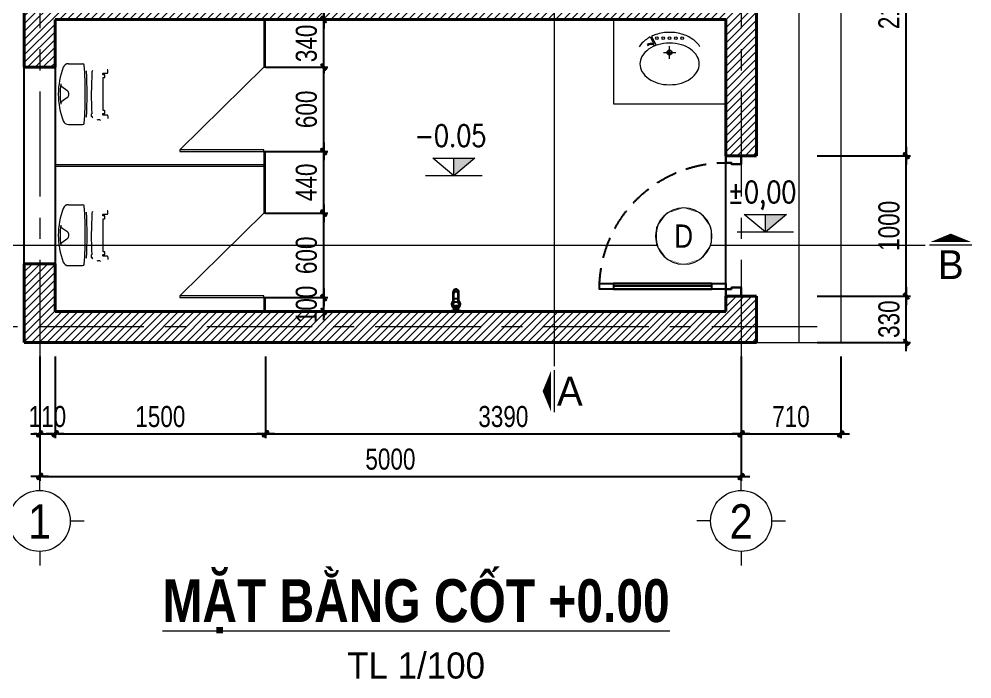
# Model space of a CAD drawing. Header units: millimetres. Extents: x 3293446 to 3468331, y 133678 to 182883.
# Drawn here: x 3420769 to 3427561, y 154646 to 159348 of the extents above; entities that cross this region are included whole.
import ezdxf
from ezdxf.enums import TextEntityAlignment as Align

# ---------------------------------------------------------------- set-up
doc = ezdxf.new("R2010")
doc.units = ezdxf.units.MM
doc.header["$LTSCALE"] = 600
doc.header["$MEASUREMENT"] = 0
doc.header["$PDMODE"] = 32
doc.linetypes.add('CENTER', pattern=[2, 1.25, -0.25, 0.25, -0.25])
doc.linetypes.add('HIDDEN', pattern=[0.375, 0.25, -0.125])
doc.layers.get('0').update_dxf_attribs({"lineweight": 0})
doc.layers.get('Defpoints').update_dxf_attribs({"lineweight": 0})
for name, color, linetype, lineweight in [('0.10_Thiet-Bi', 157, 'Continuous', 9), ('01-noithat', 33, 'Continuous', 13), ('03', 252, 'Continuous', 30), ('cat1', 30, 'Continuous', 40), ('hatch1', 136, 'Continuous', 9), ('LC ISO', 153, 'Continuous', 13), ('LC Khac', 4, 'Continuous', 9), ('LC MANH DUT', 35, 'HIDDEN', 5), ('LC Net manh', 239, 'Continuous', 5), ('LC Text1', 3, 'Continuous', 20), ('LC Text2', 7, 'Continuous', 18), ('manh1', 67, 'Continuous', 13), ('thay1', 63, 'Continuous', 18), ('truc', 76, 'CENTER', 9)]:
    doc.layers.add(name, color=color, linetype=linetype, lineweight=lineweight)
for name, color, linetype in [('144', 144, 'Continuous'), ('DIM', 1, 'Continuous'), ('MANH', 147, 'Continuous'), ('VATTHE', 33, 'Continuous')]:
    doc.layers.add(name, color=color, linetype=linetype)
doc.styles.add('General text 2', font='arial.ttf')
doc.styles.add('HOATBIF', font='hoatbif.shx', dxfattribs={"width": 0.8})
doc.styles.add('LC 1', font='VHAVANB.TTF')
doc.styles.add('LC3', font='VHARIALB.TTF', dxfattribs={"width": 0.8})
doc.styles.add('T1', font='Vnsimli.shx', dxfattribs={"width": 0.8})
doc.dimstyles.new('Copy of 1-100 (1- 60)', dxfattribs={"dimscale": 60, "dimtxt": 2.5, "dimasz": 0.35, "dimexe": 0.5, "dimexo": 0, "dimgap": 0.8, "dimtad": 1, "dimdec": 0, "dimzin": 0, "dimdsep": 46, "dimtxsty": 'HOATBIF', "dimblk1": 'DOT', "dimblk2": 'DOT', "dimsah": 1, "dimcen": -1, "dimdle": 1, "dimclrd": 256, "dimclre": 256, "dimclrt": 4, "dimadec": 3, "dimazin": 2, "dimtfac": 0.333333, "dimtdec": 0, "dimtix": 1, "dimtmove": 2, "dimatfit": 3, "dimldrblk": 'DOT', "dimfxl": 1, "dimtvp": 0.833333, "dimtolj": 1, "dimtzin": 0, "dimarcsym": 0})

# ---------------------------------------------------------------- blocks, each defined once
blk = doc.blocks.new('*U4')
at = {"color": 8}
blk.add_wipeout([(0, 230), (195.9, 230), (216, 220), (220.9, 206.7), (221.3, 200), (222.6, 180), (223.5, 165), (265.8, 168), (276.1, 180), (289.7, 184.9), (365.9, 190), (371, 185), (371, 180), (371, 173.8), (376, 174.1), (376, 180), (376, 185), (381, 190), (502, 185.5), (546.1, 180), (590.2, 170.3), (621.5, 160), (663.1, 140), (693.4, 120), (717.3, 100), (729.8, 87.8), (736.7, 80), (750, 60), (758.7, 40), (763.6, 20), (765.1, 0), (763.6, -20), (758.7, -40), (750, -60), (736.7, -80), (729.8, -87.8), (717.3, -100), (693.4, -120), (663.1, -140), (621.5, -160), (590.2, -170.3), (546.1, -180), (502, -185.5), (381, -190), (376, -185), (376, -180), (376, -174.1), (371, -173.8), (371, -180), (371, -185), (365.9, -190), (324, -187.9), (323.9, -200), (323.8, -205.4), (322, -207.4), (300, -207.4), (298.2, -205.4), (298.1, -200), (298, -185.8), (289.7, -184.9), (276, -180), (265.8, -168), (223.5, -164.9), (222.6, -180), (221.3, -200), (220.9, -206.7), (216, -220), (195.9, -230), (0, -230)], dxfattribs=at)
for p, q in [((95.4, 217), (195.9, 217)), ((339.5, 139), (339.5, 148)), ((352.5, 138.5), (340, 138.5)), ((340.5, 149), (371, 149)), ((354.5, 119.5), (354.5, 136.5)), ((376, 174.1), (371, 173.8)), ((376, 154), (376, 174.1)), ((341.5, -117.5), (341.5, 117.5)), ((341.5, 117.5), (352.5, 117.5)), ((48.3, 53.4), (84, 27.5)), ((84, -27.5), (48.3, -53.4)), ((352.5, -117.5), (341.5, -117.5)), ((354.5, -136.5), (354.5, -119.5)), ((258.2, -142), (258.2, -158)), ((260.2, -140), (261.7, -140)), ((261.7, -160), (260.2, -160)), ((263.3, -160.1), (261.9, -160.1)), ((339.5, -148), (339.5, -139)), ((340, -138.5), (352.5, -138.5)), ((371, -149), (340.5, -149)), ((376, -154), (376, -174.1)), ((95.4, -217), (195.9, -217))]:
    blk.add_line(p, q)
for centre, radius, start, end in [((95.4, 177), 40, 89.99856, 159.2669), ((195.9, 205), 12, 3.91856, 90), ((-2782, 0), 2997, 356.06204, 3.93797), ((563, 0), 540, 159.26776, 200.73208), ((-2782, 0), 3010, 356.85899, 3.14255), ((2758, 0), 2500, 176.38546, 183.20799), ((292.9, 155.1), 30, 154.597, 176.39375), ((340.5, 148), 1, 89.9427, 180), ((340, 139), 0.499, 180, 270.11457), ((352.5, 136.5), 2, 0, 89.97134), ((371, 154), 5, 270.01144, 0), ((535, 0), 500, 171.66812, 188.3323), ((60.1, 69.6), 20, 171.67987, 234.05139), ((352.5, 119.5), 2, 270.02864, 0), ((64, 0), 34, 10.76096, 54.0415), ((64, 0), 34, 349.23902, 10.76096), ((60.1, -69.6), 20, 125.95468, 188.3347), ((64, 0), 34, 305.94746, 349.23406), ((352.5, -119.5), 2, 0, 89.97134), ((95.4, -177), 40, 200.73123, 270.00141), ((260.2, -142), 2, 90, 180), ((260.2, -158), 2, 180, 270), ((292.9, -155.1), 30, 189.56434, 205.42517), ((309.9, -202.2), 20.2, 45.63272, 125.86264), ((340, -139), 0.5, 89.88541, 180), ((340.5, -148), 0.999, 180, 270.05728), ((352.5, -136.5), 2, 270.02864, 0), ((371, -154), 5, 0, 89.98854), ((195.9, -205), 12, 270.00476, 356.06268)]:
    blk.add_arc(centre, radius, start, end)
blk = doc.blocks.new('*U6')
at = {"color": 8}
blk.add_wipeout([(0.6, 0), (20.6, 113.5), (40.6, 155.6), (60.6, 185.2), (80.6, 207.4), (100.6, 224.6), (120.6, 237.9), (140.6, 247.7), (160.6, 254.6), (180.6, 258.8), (200.6, 260.4), (220.6, 259.5), (240.6, 255.9), (260.6, 249.7), (280.6, 240.6), (300.6, 228.2), (320.6, 212.1), (340.6, 191.2), (360.6, 163.8), (380.6, 125.6), (400.6, 59.3), (406.2, 0), (400.6, -62.6), (380.6, -129), (360.6, -167.1), (340.6, -194.5), (320.6, -215.4), (300.6, -231.6), (280.6, -243.9), (260.6, -253), (240.6, -259.3), (220.6, -262.8), (200.6, -263.8), (180.6, -262.2), (160.6, -258), (140.6, -251.1), (120.6, -241.2), (100.6, -228), (80.6, -210.8), (60.6, -188.5), (40.6, -159), (20.6, -116.8)], dxfattribs=at)
for p, q in [((197.6, 0), (108.9, 0)), ((153.2, -44.2), (153.2, 44.5)), ((38.4, -129.8), (102, -95.9)), ((42.5, -137.8), (91.2, -111.8))]:
    blk.add_line(p, q)
for points in [[(111.7, 216.4, 0.07708), (66.4, 174.2, 0.088175), (25.1, 97, 0.079002), (9.6, 0, 0.079002), (25.1, -97, 0.035427), (38.4, -129.8, 0.07708)], [(42.5, -137.8, 0.043566), (66.4, -174.2, 0.07708), (111.7, -216.4, 0.041486)]]:
    blk.add_lwpolyline(points, format="xyb")
blk.add_lwpolyline([(234.6, 211.5, 0.134042), (180.8, 196.8, 0.106817), (129.6, 149.6, 0.082468), (98.1, 83.8, 0.070874), (86.1, 0, 0.070874), (98.1, -83.8, 0.082468), (129.6, -149.6, 0.106817), (180.8, -196.8, 0.134042), (234.6, -211.5, 0.134042), (288.5, -196.8, 0.106817), (339.6, -149.6, 0.082468), (371.2, -83.8, 0.070874), (383.1, 0, 0.070874), (371.2, 83.8, 0.082468), (339.6, 149.6, 0.106817), (288.5, 196.8, 0.134042)], format="xyb", close=True)
for centre, radius in [((51.7, 90), 9.45), ((51.7, 45), 9.45), ((51.7, 0), 9.45), ((153.2, 0), 18), ((153.2, 0), 13.5), ((51.7, -45), 9.45), ((51.7, -90), 9.45)]:
    blk.add_circle(centre, radius)
for radius, start in [(56.6, 159.64296), (47.6, 145.24551)]:
    blk.add_arc((144.3, -131.5), radius, start, 213.47738)
blk = doc.blocks.new('*U10')
at = {"layer": '0.10_Thiet-Bi', "rotation": 359.999959109332}
blk.add_blockref('*U6', (-106.4, -256), dxfattribs=at)
blk = doc.blocks.new('*U9')
at = {"layer": 'cat1', "color": 0, "linetype": 'ByBlock', "lineweight": -2, "transparency": 16777216}
blk.add_blockref('*U10', (0, 0), dxfattribs=at)
blk = doc.blocks.new('*U11')
blk.add_line((-100, -70), (-800, -70))
for points in [[(0, -50), (-900, -50), (-900, -90), (0, -90)], [(-100, -50), (-100, -90), (-800, -90), (-800, -50)]]:
    blk.add_lwpolyline(points, close=True)
at = {"linetype": 'HIDDEN'}
blk.add_arc((0, -50), 900, 180, 270, dxfattribs=at)
at = {"layer": '03'}
for points in [[(110, 0), (110, -60), (40, -60), (40, -50), (0, -50), (0, 0)], [(110, -1000), (110, -940), (40, -940), (40, -950), (0, -950), (0, -1000)]]:
    blk.add_lwpolyline(points, close=True, dxfattribs=at)
blk = doc.blocks.new('TIEUDE1')
at = {"layer": 'LC Text2', "color": 7, "style": 'LC 1'}
blk.add_attdef('TIªU§Ò', text='', height=5, dxfattribs=at).set_placement((0, 0), align=Align.BOTTOM_CENTER)
blk.add_attdef('TL', text='', height=3, dxfattribs=at).set_placement((0, -2), align=Align.TOP_CENTER)
blk = doc.blocks.new('DOT')
at = {"layer": 'DIM'}
for p, q in [((-3, 0), (3, 0)), ((-1, -1), (1, 1))]:
    blk.add_line(p, q, dxfattribs=at)
blk.add_lwpolyline([(0.5, 1), (-1, -0.5), (-0.5, -1), (1, 0.5)], close=True, dxfattribs=at)
blk = doc.blocks.new('*D223')
at = {"layer": 'Defpoints', "color": 0, "transparency": 16777216}
for p in [(3420916.3, 156943), (3425916.3, 156943), (3425916.3, 156088.5)]:
    blk.add_point(p, dxfattribs=at)
at = {"layer": 'DIM', "lineweight": -2, "transparency": 16777216}
for p, q in [((3420916.3, 156943), (3420916.3, 156058.5)), ((3425916.3, 156943), (3425916.3, 156058.5)), ((3420937.3, 156088.5), (3425895.3, 156088.5))]:
    blk.add_line(p, q, dxfattribs=at)
at = {"layer": 'DIM', "lineweight": -2, "transparency": 16777216, "xscale": 21, "yscale": 21, "zscale": 21, "rotation": 180}
blk.add_blockref('DOT', (3420916.3, 156088.5), dxfattribs=at)
at = {"layer": 'DIM', "lineweight": -2, "transparency": 16777216, "xscale": 21, "yscale": 21, "zscale": 21}
blk.add_blockref('DOT', (3425916.3, 156088.5), dxfattribs=at)
at = {"layer": 'DIM', "color": 4, "transparency": 16777216, "insert": (3423416.3, 156211.5), "char_height": 150, "attachment_point": 5, "style": 'HOATBIF'}
blk.add_mtext('\\A1;5000', dxfattribs=at)
blk = doc.blocks.new('_Dot')
at = {"color": 0, "linetype": 'ByBlock', "lineweight": -2}
blk.add_line((-0.5, 0), (-1, 0), dxfattribs=at)
at = {"color": 0, "linetype": 'ByBlock', "const_width": 0.5}
blk.add_lwpolyline([(-0.25, 0, 1), (0.25, 0, 1)], format="xyb", close=True, dxfattribs=at)
blk = doc.blocks.new('*D224')
at = {"layer": 'Defpoints', "color": 0, "transparency": 16777216}
for p in [(3420916.3, 156943), (3421026.3, 156943), (3421026.3, 156392)]:
    blk.add_point(p, dxfattribs=at)
at = {"layer": 'DIM', "lineweight": -2, "transparency": 16777216}
for p, q in [((3420916.3, 156943), (3420916.3, 156362)), ((3421026.3, 156943), (3421026.3, 156362)), ((3420895.3, 156392), (3420874.3, 156392)), ((3420916.3, 156392), (3421026.3, 156392)), ((3421047.3, 156392), (3421068.3, 156392))]:
    blk.add_line(p, q, dxfattribs=at)
at = {"layer": 'DIM', "lineweight": -2, "transparency": 16777216, "xscale": 21, "yscale": 21, "zscale": 21}
blk.add_blockref('DOT', (3420916.3, 156392), dxfattribs=at)
at = {"layer": 'DIM', "lineweight": -2, "transparency": 16777216, "xscale": 21, "yscale": 21, "zscale": 21, "rotation": 180}
blk.add_blockref('DOT', (3421026.3, 156392), dxfattribs=at)
at = {"layer": 'DIM', "color": 4, "transparency": 16777216, "insert": (3420971.3, 156515), "char_height": 150, "attachment_point": 5, "style": 'HOATBIF'}
blk.add_mtext('\\A1;110', dxfattribs=at)
blk = doc.blocks.new('*D225')
at = {"layer": 'Defpoints', "color": 0, "transparency": 16777216}
for p in [(3421026.3, 156943), (3422526.3, 156943), (3422526.3, 156392)]:
    blk.add_point(p, dxfattribs=at)
at = {"layer": 'DIM', "lineweight": -2, "transparency": 16777216}
for p, q in [((3421026.3, 156943), (3421026.3, 156362)), ((3422526.3, 156943), (3422526.3, 156362)), ((3421047.3, 156392), (3422505.3, 156392))]:
    blk.add_line(p, q, dxfattribs=at)
at = {"layer": 'DIM', "lineweight": -2, "transparency": 16777216, "xscale": 21, "yscale": 21, "zscale": 21, "rotation": 180}
blk.add_blockref('DOT', (3421026.3, 156392), dxfattribs=at)
at = {"layer": 'DIM', "lineweight": -2, "transparency": 16777216, "xscale": 21, "yscale": 21, "zscale": 21}
blk.add_blockref('DOT', (3422526.3, 156392), dxfattribs=at)
at = {"layer": 'DIM', "color": 4, "transparency": 16777216, "insert": (3421776.3, 156515), "char_height": 150, "attachment_point": 5, "style": 'HOATBIF'}
blk.add_mtext('\\A1;1500', dxfattribs=at)
blk = doc.blocks.new('*D226')
at = {"layer": 'Defpoints', "color": 0, "transparency": 16777216}
for p in [(3422526.3, 156943), (3425916.3, 156943), (3425916.3, 156392)]:
    blk.add_point(p, dxfattribs=at)
at = {"layer": 'DIM', "lineweight": -2, "transparency": 16777216}
for p, q in [((3422526.3, 156943), (3422526.3, 156362)), ((3425916.3, 156943), (3425916.3, 156362)), ((3422547.3, 156392), (3425895.3, 156392))]:
    blk.add_line(p, q, dxfattribs=at)
at = {"layer": 'DIM', "lineweight": -2, "transparency": 16777216, "xscale": 21, "yscale": 21, "zscale": 21, "rotation": 180}
blk.add_blockref('DOT', (3422526.3, 156392), dxfattribs=at)
at = {"layer": 'DIM', "lineweight": -2, "transparency": 16777216, "xscale": 21, "yscale": 21, "zscale": 21}
blk.add_blockref('DOT', (3425916.3, 156392), dxfattribs=at)
at = {"layer": 'DIM', "color": 4, "transparency": 16777216, "insert": (3424221.3, 156515), "char_height": 150, "attachment_point": 5, "style": 'HOATBIF'}
blk.add_mtext('\\A1;3390', dxfattribs=at)
blk = doc.blocks.new('TTRUC')
at = {"layer": 'LC ISO'}
for p, q in [((0, 6.95), (0, 10.13)), ((-6.95, 0), (-10.13, 0)), ((6.95, 0), (10.13, 0)), ((0, -6.95), (0, -10.13))]:
    blk.add_line(p, q, dxfattribs=at)
at = {"layer": 'LC Net manh'}
blk.add_circle((0, 0), 6.95, dxfattribs=at)
blk = doc.blocks.new('Caodo1')
at = {"layer": 'LC Text1'}
blk.add_hatch(color=4, dxfattribs=at).paths.add_polyline_path([(0, 200), (0, 0), (243, 200)])
at = {"layer": 'LC Text1', "color": 4}
for p, q in [((0, 0), (0, 200)), ((324, 0), (-324, 0))]:
    blk.add_line(p, q, dxfattribs=at)
blk.add_lwpolyline([(-243, 200), (243, 200), (0, 0), (0, 0)], close=True, dxfattribs=at)
at = {"layer": 'LC Text1', "color": 4, "style": 'T1', "width": 0.8}
blk.add_attdef('%%P0,00', text='', height=250, dxfattribs=at).set_placement((-39, 460), align=Align.MIDDLE_CENTER)
blk = doc.blocks.new('*D230')
at = {"layer": 'Defpoints', "color": 0, "transparency": 16777216}
for p in [(3422526.3, 157364.5), (3422940.8, 157364.5), (3422576.3, 157264.5)]:
    blk.add_point(p, dxfattribs=at)
at = {"layer": 'DIM', "lineweight": -2, "transparency": 16777216}
for p, q in [((3422940.8, 157385.5), (3422940.8, 157406.5)), ((3422526.3, 157364.5), (3422970.8, 157364.5)), ((3422940.8, 157264.5), (3422940.8, 157364.5)), ((3422576.3, 157264.5), (3422970.8, 157264.5)), ((3422940.8, 157243.5), (3422940.8, 157222.5))]:
    blk.add_line(p, q, dxfattribs=at)
at = {"layer": 'DIM', "lineweight": -2, "transparency": 16777216, "xscale": 21, "yscale": 21, "zscale": 21}
for p, rotation in [((3422940.8, 157364.5), 270), ((3422940.8, 157264.5), 90)]:
    blk.add_blockref('DOT', p, dxfattribs=dict(at, rotation=rotation))
at = {"layer": 'DIM', "color": 4, "transparency": 16777216, "insert": (3422817.8, 157314.5), "char_height": 150, "attachment_point": 5, "rotation": 90, "style": 'HOATBIF'}
blk.add_mtext('\\A1;100', dxfattribs=at)
blk = doc.blocks.new('*D231')
at = {"layer": 'Defpoints', "color": 0, "transparency": 16777216}
for p in [(3422526.3, 157964.5), (3422940.8, 157964.5), (3422526.3, 157364.5)]:
    blk.add_point(p, dxfattribs=at)
at = {"layer": 'DIM', "lineweight": -2, "transparency": 16777216}
for p, q in [((3422526.3, 157964.5), (3422970.8, 157964.5)), ((3422940.8, 157385.5), (3422940.8, 157943.5)), ((3422526.3, 157364.5), (3422970.8, 157364.5))]:
    blk.add_line(p, q, dxfattribs=at)
at = {"layer": 'DIM', "lineweight": -2, "transparency": 16777216, "xscale": 21, "yscale": 21, "zscale": 21}
for p, rotation in [((3422940.8, 157964.5), 90), ((3422940.8, 157364.5), 270)]:
    blk.add_blockref('DOT', p, dxfattribs=dict(at, rotation=rotation))
at = {"layer": 'DIM', "color": 4, "transparency": 16777216, "insert": (3422817.8, 157664.5), "char_height": 150, "attachment_point": 5, "rotation": 90, "style": 'HOATBIF'}
blk.add_mtext('\\A1;600', dxfattribs=at)
blk = doc.blocks.new('*D232')
at = {"layer": 'Defpoints', "color": 0, "transparency": 16777216}
for p in [(3422520.3, 158404.5), (3422940.8, 158404.5), (3422526.3, 157964.5)]:
    blk.add_point(p, dxfattribs=at)
at = {"layer": 'DIM', "lineweight": -2, "transparency": 16777216}
for p, q in [((3422520.3, 158404.5), (3422970.8, 158404.5)), ((3422940.8, 157985.5), (3422940.8, 158383.5)), ((3422526.3, 157964.5), (3422970.8, 157964.5))]:
    blk.add_line(p, q, dxfattribs=at)
at = {"layer": 'DIM', "lineweight": -2, "transparency": 16777216, "xscale": 21, "yscale": 21, "zscale": 21}
for p, rotation in [((3422940.8, 158404.5), 90), ((3422940.8, 157964.5), 270)]:
    blk.add_blockref('DOT', p, dxfattribs=dict(at, rotation=rotation))
at = {"layer": 'DIM', "color": 4, "transparency": 16777216, "insert": (3422817.8, 158184.5), "char_height": 150, "attachment_point": 5, "rotation": 90, "style": 'HOATBIF'}
blk.add_mtext('\\A1;440', dxfattribs=at)
blk = doc.blocks.new('*D233')
at = {"layer": 'Defpoints', "color": 0, "transparency": 16777216}
for p in [(3422526.3, 159004.5), (3422940.8, 159004.5), (3422520.3, 158404.5)]:
    blk.add_point(p, dxfattribs=at)
at = {"layer": 'DIM', "lineweight": -2, "transparency": 16777216}
for p, q in [((3422526.3, 159004.5), (3422970.8, 159004.5)), ((3422940.8, 158425.5), (3422940.8, 158983.5)), ((3422520.3, 158404.5), (3422970.8, 158404.5))]:
    blk.add_line(p, q, dxfattribs=at)
at = {"layer": 'DIM', "lineweight": -2, "transparency": 16777216, "xscale": 21, "yscale": 21, "zscale": 21}
for p, rotation in [((3422940.8, 159004.5), 90), ((3422940.8, 158404.5), 270)]:
    blk.add_blockref('DOT', p, dxfattribs=dict(at, rotation=rotation))
at = {"layer": 'DIM', "color": 4, "transparency": 16777216, "insert": (3422817.8, 158704.5), "char_height": 150, "attachment_point": 5, "rotation": 90, "style": 'HOATBIF'}
blk.add_mtext('\\A1;600', dxfattribs=at)
blk = doc.blocks.new('*D234')
at = {"layer": 'Defpoints', "color": 0, "transparency": 16777216}
for p in [(3422595.8, 159344.5), (3422940.8, 159344.5), (3422526.3, 159004.5)]:
    blk.add_point(p, dxfattribs=at)
at = {"layer": 'DIM', "lineweight": -2, "transparency": 16777216}
for p, q in [((3422595.8, 159344.5), (3422970.8, 159344.5)), ((3422940.8, 159365.5), (3422940.8, 159386.5)), ((3422940.8, 159004.5), (3422940.8, 159344.5)), ((3422526.3, 159004.5), (3422970.8, 159004.5)), ((3422940.8, 158983.5), (3422940.8, 158962.5))]:
    blk.add_line(p, q, dxfattribs=at)
at = {"layer": 'DIM', "lineweight": -2, "transparency": 16777216, "xscale": 21, "yscale": 21, "zscale": 21}
for p, rotation in [((3422940.8, 159344.5), 270), ((3422940.8, 159004.5), 90)]:
    blk.add_blockref('DOT', p, dxfattribs=dict(at, rotation=rotation))
at = {"layer": 'DIM', "color": 4, "transparency": 16777216, "insert": (3422817.8, 159174.5), "char_height": 150, "attachment_point": 5, "rotation": 90, "style": 'HOATBIF'}
blk.add_mtext('\\A1;340', dxfattribs=at)
blk = doc.blocks.new('*D238')
at = {"layer": 'Defpoints', "color": 0, "transparency": 16777216}
for p in [(3425916.3, 156943), (3426626.3, 156943), (3426626.3, 156392)]:
    blk.add_point(p, dxfattribs=at)
at = {"layer": 'DIM', "lineweight": -2, "transparency": 16777216}
for p, q in [((3425916.3, 156943), (3425916.3, 156362)), ((3426626.3, 156943), (3426626.3, 156362)), ((3425937.3, 156392), (3426605.3, 156392))]:
    blk.add_line(p, q, dxfattribs=at)
at = {"layer": 'DIM', "lineweight": -2, "transparency": 16777216, "xscale": 21, "yscale": 21, "zscale": 21, "rotation": 180}
blk.add_blockref('DOT', (3425916.3, 156392), dxfattribs=at)
at = {"layer": 'DIM', "lineweight": -2, "transparency": 16777216, "xscale": 21, "yscale": 21, "zscale": 21}
blk.add_blockref('DOT', (3426626.3, 156392), dxfattribs=at)
at = {"layer": 'DIM', "color": 4, "transparency": 16777216, "insert": (3426271.3, 156515), "char_height": 150, "attachment_point": 5, "style": 'HOATBIF'}
blk.add_mtext('\\A1;710', dxfattribs=at)
blk = doc.blocks.new('*D239')
at = {"layer": 'Defpoints', "color": 0, "transparency": 16777216}
for p in [(3426458.3, 157374.5), (3427093.3, 157374.5), (3426458.3, 157044.5)]:
    blk.add_point(p, dxfattribs=at)
at = {"layer": 'DIM', "lineweight": -2, "transparency": 16777216}
for p, q in [((3426458.3, 157374.5), (3427123.3, 157374.5)), ((3427093.3, 157395.5), (3427093.3, 157416.5)), ((3427093.3, 157044.5), (3427093.3, 157374.5)), ((3426458.3, 157044.5), (3427123.3, 157044.5)), ((3427093.3, 157023.5), (3427093.3, 157002.5))]:
    blk.add_line(p, q, dxfattribs=at)
at = {"layer": 'DIM', "lineweight": -2, "transparency": 16777216, "xscale": 21, "yscale": 21, "zscale": 21}
for p, rotation in [((3427093.3, 157374.5), 270), ((3427093.3, 157044.5), 90)]:
    blk.add_blockref('DOT', p, dxfattribs=dict(at, rotation=rotation))
at = {"layer": 'DIM', "color": 4, "transparency": 16777216, "insert": (3426970.3, 157209.5), "char_height": 150, "attachment_point": 5, "rotation": 90, "style": 'HOATBIF'}
blk.add_mtext('\\A1;330', dxfattribs=at)
blk = doc.blocks.new('*D240')
at = {"layer": 'Defpoints', "color": 0, "transparency": 16777216}
for p in [(3426458.3, 158374.5), (3427093.3, 158374.5), (3426458.3, 157374.5)]:
    blk.add_point(p, dxfattribs=at)
at = {"layer": 'DIM', "lineweight": -2, "transparency": 16777216}
for p, q in [((3426458.3, 158374.5), (3427123.3, 158374.5)), ((3427093.3, 157395.5), (3427093.3, 158353.5)), ((3426458.3, 157374.5), (3427123.3, 157374.5))]:
    blk.add_line(p, q, dxfattribs=at)
at = {"layer": 'DIM', "lineweight": -2, "transparency": 16777216, "xscale": 21, "yscale": 21, "zscale": 21}
for p, rotation in [((3427093.3, 158374.5), 90), ((3427093.3, 157374.5), 270)]:
    blk.add_blockref('DOT', p, dxfattribs=dict(at, rotation=rotation))
at = {"layer": 'DIM', "color": 4, "transparency": 16777216, "insert": (3426970.3, 157874.5), "char_height": 150, "attachment_point": 5, "rotation": 90, "style": 'HOATBIF'}
blk.add_mtext('\\A1;1000', dxfattribs=at)
blk = doc.blocks.new('*D241')
at = {"layer": 'Defpoints', "color": 0, "transparency": 16777216}
for p in [(3426458.3, 160534.5), (3427093.3, 160534.5), (3426458.3, 158374.5)]:
    blk.add_point(p, dxfattribs=at)
at = {"layer": 'DIM', "lineweight": -2, "transparency": 16777216}
for p, q in [((3426458.3, 160534.5), (3427123.3, 160534.5)), ((3427093.3, 158395.5), (3427093.3, 160513.5)), ((3426458.3, 158374.5), (3427123.3, 158374.5))]:
    blk.add_line(p, q, dxfattribs=at)
at = {"layer": 'DIM', "lineweight": -2, "transparency": 16777216, "xscale": 21, "yscale": 21, "zscale": 21}
for p, rotation in [((3427093.3, 160534.5), 90), ((3427093.3, 158374.5), 270)]:
    blk.add_blockref('DOT', p, dxfattribs=dict(at, rotation=rotation))
at = {"layer": 'DIM', "color": 4, "transparency": 16777216, "insert": (3426970.3, 159454.5), "char_height": 150, "attachment_point": 5, "rotation": 90, "style": 'HOATBIF'}
blk.add_mtext('\\A1;2160', dxfattribs=at)
blk = doc.blocks.new('*U21')
at = {"layer": 'LC Khac', "color": 1, "ltscale": 2}
for p, q in [((0, 485), (0, 0)), ((0, -8361), (0, -8846))]:
    blk.add_line(p, q, dxfattribs=at)
for points in [[(134, 243, 0, 471, 0), (37, 243, 275, 275, 0)], [(134, -8604, 0, 471, 0), (37, -8604, 275, 275, 0)]]:
    blk.add_lwpolyline(points, format="xyseb", dxfattribs=at)
at = {"layer": 'LC MANH DUT', "ltscale": 200}
blk.add_line((0, -49), (0, -8317), dxfattribs=at)
at = {"ltscale": 2, "style": 'LC 1'}
for p in [(-179, 243), (-179, -8604)]:
    blk.add_attdef('LC', text='', height=330, dxfattribs=at).set_placement(p, align=Align.MIDDLE_CENTER)
blk = doc.blocks.new('*U22')
at = {"layer": 'LC Khac', "color": 1, "ltscale": 2}
blk.add_line((11163, 0), (10677, 0), dxfattribs=at)
blk.add_lwpolyline([(10920, -134, 0, 471, 0), (10920, -37, 275, 275, 0)], format="xyseb", dxfattribs=at)
at = {"layer": 'LC MANH DUT', "ltscale": 300}
blk.add_line((66, 0), (10625, 0), dxfattribs=at)
at = {"ltscale": 2, "style": 'LC 1'}
for p in [(-243, 222), (10920, 222)]:
    blk.add_attdef('LC', text='', height=330, dxfattribs=at).set_placement(p, align=Align.MIDDLE_CENTER)
blk = doc.blocks.new('voi nc')
for p, q in [((35.2, 5.3), (-34.8, 5.3)), ((-19.8, -61.7), (-19.8, -138.2)), ((-14.8, -59.2), (-14.8, -125.9)), ((10.2, -4.7), (-9.8, -4.7)), ((-9.8, -4.7), (-9.8, -14.7)), ((10.2, -14.7), (-9.8, -14.7)), ((8.2, -64.4), (-7.9, -64.4)), ((-4.8, -4.7), (-4.8, -14.7)), ((5.2, -4.7), (5.2, -14.7)), ((10.2, -4.7), (10.2, -14.7)), ((15.2, -59.2), (15.2, -124.2)), ((20.2, -61.7), (20.2, -135)), ((15.1, -87.7), (-14.9, -87.7))]:
    blk.add_line(p, q)
for points in [[(-1.7, -33), (-4.9, -33), (-4.9, -35.8), (-1.7, -35.8)], [(7.6, -33), (4.4, -33), (4.4, -35.8), (7.6, -35.8)]]:
    blk.add_lwpolyline(points, close=True)
for centre, radius, start, end in [((-1.5, 52.3), 57.6, 234.68824, 261.70894), ((1.9, 52.3), 57.6, 278.29106, 305.31176), ((0.2, -45.9), 31.2, 50.97751, 230.19709), ((0.2, -46.3), 24.8, 307.23711, 232.76289), ((0.2, -46.3), 19.8, 294.03285, 245.96715), ((0.2, -45.9), 31.2, 309.80291, 129.02249), ((-0.1, -133.3), 20.3, 193.93752, 355.18674), ((-0.3, -117.3), 16.9, 210.59484, 335.95142), ((0.1, -123), 15.2, 190.94905, 355.5972)]:
    blk.add_arc(centre, radius, start, end)
blk = doc.blocks.new('*U18')
at = {"layer": 'Defpoints'}
blk.add_lwpolyline([(0, 4.25), (-2.5, 3.44), (-4.04, 1.31), (-4.04, -1.31), (-2.5, -3.44), (0, -4.25), (2.5, -3.44), (4.04, -1.31), (4.04, 1.31), (2.5, 3.44)], close=True, dxfattribs=at)
at = {"layer": 'LC Text1', "style": 'General text 2', "width": 0.8, "flags": 8}
blk.add_attdef('SYMBOL', text='', height=3.5, dxfattribs=at).set_placement((0, 0), align=Align.MIDDLE_CENTER)
blk.add_wipeout([(0, 4.25), (-2.5, 3.44), (-4.04, 1.31), (-4.04, -1.31), (-2.5, -3.44), (0, -4.25), (2.5, -3.44), (4.04, -1.31), (4.04, 1.31), (2.5, 3.44)]).dxf.layer = 'Defpoints'
at = {"layer": 'LC ISO'}
blk.add_circle((0, 0), 4.25, dxfattribs=at)

msp = doc.modelspace()

# ---------------------------------------------------------------- linework, layer by layer
at = {"layer": 'cat1'}
for p, q in [((3426026.3, 160534.5), (3426026.3, 158374.5)), ((3420806.3, 159904.5), (3420806.3, 159004.5)), ((3425806.3, 159344.5), (3421026.3, 159344.5)), ((3425806.3, 159344.5), (3425806.3, 158374.5)), ((3425806.3, 158374.5), (3426026.3, 158374.5)), ((3420806.3, 157604.5), (3420806.3, 157044.5)), ((3425806.3, 157374.5), (3426026.3, 157374.5)), ((3425806.3, 157374.5), (3425806.3, 157264.5)), ((3426026.3, 157374.5), (3426026.3, 157044.5)), ((3425806.3, 157264.5), (3421026.3, 157264.5)), ((3426026.3, 157044.5), (3420806.3, 157044.5))]:
    msp.add_line(p, q, dxfattribs=at)
at = {"layer": 'MANH'}
for p, q in [((3420806.3, 157604.5), (3420806.3, 159004.5)), ((3425806.3, 157374.5), (3425806.3, 158374.5))]:
    msp.add_line(p, q, dxfattribs=at)
at = {"layer": 'manh1', "ltscale": 2}
for p, q in [((3421914.3, 158416.5), (3422514.3, 159004.5)), ((3421914.3, 157376.5), (3422514.3, 157964.5))]:
    msp.add_line(p, q, dxfattribs=at)
at = {"layer": 'thay1', "ltscale": 2}
for p, q in [((3426326.3, 161864.5), (3426326.3, 157044.5)), ((3426626.3, 161864.5), (3426626.3, 157044.5)), ((3426026.3, 157044.5), (3426626.3, 157044.5))]:
    msp.add_line(p, q, dxfattribs=at)
for points in [[(3422526.3, 159344.5), (3422514.3, 159344.5), (3422514.3, 159004.5), (3422526.3, 159004.5)], [(3421914.3, 158416.5), (3421914.3, 158404.5), (3422514.3, 158404.5), (3422514.3, 158416.5)], [(3422526.3, 158404.5), (3422514.3, 158404.5), (3422514.3, 158298.5), (3422526.3, 158298.5)], [(3422526.3, 158404.5), (3422514.3, 158404.5), (3422514.3, 158298.5), (3422526.3, 158298.5)], [(3422514.3, 158310.5), (3422514.3, 158298.5), (3421026.3, 158298.5), (3421026.3, 158310.5)], [(3422526.3, 158310.5), (3422514.3, 158310.5), (3422514.3, 157964.5), (3422526.3, 157964.5)], [(3421914.3, 157376.5), (3421914.3, 157364.5), (3422514.3, 157364.5), (3422514.3, 157376.5)], [(3422526.3, 157364.5), (3422514.3, 157364.5), (3422514.3, 157264.5), (3422526.3, 157264.5)], [(3422526.3, 157364.5), (3422514.3, 157364.5), (3422514.3, 157264.5), (3422526.3, 157264.5)]]:
    msp.add_lwpolyline(points, close=True, dxfattribs=at)
at = {"layer": 'truc'}
for p, q in [((3420916.3, 162432.5), (3420916.3, 156401)), ((3425916.3, 162432.5), (3425916.3, 156401)), ((3426458.3, 157154.5), (3419971.3, 157154.5))]:
    msp.add_line(p, q, dxfattribs=at)

# ---------------------------------------------------------------- block references
ref = msp.add_blockref('*U21', (3424584.3, 162036.7), dxfattribs=dict(xscale=-0.6206639722544331, yscale=0.6206639722544331, zscale=0.6206639722544331))
ref.add_attrib('LC', 'A', dxfattribs={"ltscale": 2, "height": 204.8, "style": 'LC 1'}).set_placement((3424695.3, 156696.7), align=Align.MIDDLE_CENTER)
ref.add_attrib('LC', 'A', dxfattribs={"ltscale": 2, "height": 204.8, "style": 'LC 1'}).set_placement((3424695.3, 162187.3), align=Align.MIDDLE_CENTER)
at = {"layer": '01-noithat'}
for p in [(3421026.3, 158813), (3421026.3, 157808)]:
    msp.add_blockref('*U4', p, dxfattribs=at)
at = {"layer": '144', "xscale": -1, "rotation": 180}
msp.add_blockref('*U11', (3425806.3, 157374.5), dxfattribs=at)
at = {"layer": 'cat1', "rotation": 270}
msp.add_blockref('*U9', (3425662.3, 159156.5), dxfattribs=at)
at = {"layer": 'LC ISO', "xscale": 31.2766291057588, "yscale": 31.2766291057588, "zscale": 31.2766291057588}
for p in [(3420916.3, 155771.6), (3425916.3, 155771.6)]:
    msp.add_blockref('TTRUC', p, dxfattribs=at)
at = {"layer": 'LC Text1'}
ref = msp.add_blockref('Caodo1', (3423868.3, 158231.9), dxfattribs=dict(at, xscale=0.6206639722544331, yscale=0.6206639722544331, zscale=0.6206639722544331))
ref.add_attrib('%%P0,00', '-0.05', dxfattribs={"layer": 'LC Text2', "height": 155.17, "style": 'T1', "width": 0.8}).set_placement((3423844, 158517.1), align=Align.MIDDLE_CENTER)
ref = msp.add_blockref('Caodo1', (3426088.8, 157830.4), dxfattribs=dict(at, xscale=0.6206639722544331, yscale=0.6206639722544331, zscale=0.6206639722544331))
ref.add_attrib('%%P0,00', '%%p0,00', dxfattribs={"layer": 'LC Text2', "height": 155.17, "style": 'T1', "width": 0.8}).set_placement((3426064.5, 158115.6), align=Align.MIDDLE_CENTER)
at = {"layer": 'LC Text2'}
ref = msp.add_blockref('TIEUDE1', (3423599.2, 154959.1), dxfattribs=dict(at, xscale=62.06639722556326, yscale=62.06639722556326, zscale=62.06639722556326))
ref.add_attrib('TIªU§Ò', '%%UmÆt b»ng cèt +0.00', dxfattribs={"color": 7, "height": 305.641, "style": 'LC3', "width": 0.8}).set_placement((3423599.2, 154959.1), align=Align.BOTTOM_CENTER)
ref.add_attrib('TL', 'TL 1/100', dxfattribs={"color": 7, "height": 186.2, "style": 'LC 1'}).set_placement((3423599.2, 154834.9), align=Align.TOP_CENTER)
at = {"layer": 'VATTHE', "rotation": 180}
msp.add_blockref('voi nc', (3423884, 157269.8), dxfattribs=at)

# ---------------------------------------------------------------- texts
at = {"layer": 'LC Text1', "ltscale": 0.2, "style": 'LC 1', "width": 0.9}
for s, p in [('1', (3420916.3, 155572.4)), ('2', (3425916.3, 155572.4))]:
    msp.add_text(s, height=244.9, dxfattribs=at).set_placement(p, align=Align.BOTTOM_CENTER)

# ---------------------------------------------------------------- dimensions: what is measured, and where the dimension line sits
at = {"layer": 'DIM'}
for base, p1, p2, picture, middle in [((3427093.3, 160534.5), (3426458.3, 158374.5), (3426458.3, 160534.5), '*D241', (3426970.3, 159454.5)), ((3422940.8, 159344.5), (3422526.3, 159004.5), (3422595.8, 159344.5), '*D234', (3422817.8, 159174.5)), ((3422940.8, 159004.5), (3422520.3, 158404.5), (3422526.3, 159004.5), '*D233', (3422817.8, 158704.5)), ((3422940.8, 158404.5), (3422526.3, 157964.5), (3422520.3, 158404.5), '*D232', (3422817.8, 158184.5)), ((3427093.3, 158374.5), (3426458.3, 157374.5), (3426458.3, 158374.5), '*D240', (3426970.3, 157874.5)), ((3422940.8, 157964.5), (3422526.3, 157364.5), (3422526.3, 157964.5), '*D231', (3422817.8, 157664.5)), ((3422940.8, 157364.5), (3422576.3, 157264.5), (3422526.3, 157364.5), '*D230', (3422817.8, 157314.5)), ((3427093.3, 157374.5), (3426458.3, 157044.5), (3426458.3, 157374.5), '*D239', (3426970.3, 157209.5))]:
    dim = msp.add_linear_dim(base=base, p1=p1, p2=p2, angle=90, dimstyle='Copy of 1-100 (1- 60)', dxfattribs=at)
    dim.commit()
    dim.dimension.update_dxf_attribs({"geometry": picture, "text_midpoint": middle})
for base, p1, p2, picture, middle in [((3421026.3, 156392), (3420916.3, 156943), (3421026.3, 156943), '*D224', (3420971.3, 156515)), ((3425916.3, 156088.5), (3420916.3, 156943), (3425916.3, 156943), '*D223', (3423416.3, 156211.5)), ((3422526.3, 156392), (3421026.3, 156943), (3422526.3, 156943), '*D225', (3421776.3, 156515)), ((3425916.3, 156392), (3422526.3, 156943), (3425916.3, 156943), '*D226', (3424221.3, 156515)), ((3426626.3, 156392), (3425916.3, 156943), (3426626.3, 156943), '*D238', (3426271.3, 156515))]:
    dim = msp.add_linear_dim(base=base, p1=p1, p2=p2, dimstyle='Copy of 1-100 (1- 60)', dxfattribs=at)
    dim.commit()
    dim.dimension.update_dxf_attribs({"geometry": picture, "text_midpoint": middle})

# ---------------------------------------------------------------- next in the draw order: hatches: boundary and pattern name
at = {"layer": 'hatch1'}
h = msp.add_hatch(dxfattribs=at)
h.set_pattern_fill('ANSI31', color=256, scale=312.5)
h.set_pattern_definition([(45, (80112.797, -670), (-27.62135864, 27.62135864), [])])
h.paths.add_polyline_path([(3426026.3, 161864.5), (3420806.3, 161864.5), (3420806.3, 161304.5), (3421026.3, 161304.5), (3421026.3, 161644.5), (3425806.3, 161644.5), (3425806.3, 161534.5), (3426026.3, 161534.5)])
h.paths.add_polyline_path([(3426026.3, 160534.5), (3425806.3, 160534.5), (3425806.3, 159564.5), (3421026.3, 159564.5), (3421026.3, 159904.5), (3420806.3, 159904.5), (3420806.3, 159004.5), (3421026.3, 159004.5), (3421026.3, 159344.5), (3425806.3, 159344.5), (3425806.3, 158374.5), (3426026.3, 158374.5)])
h.paths.add_polyline_path([(3426026.3, 157374.5), (3425806.3, 157374.5), (3425806.3, 157264.5), (3421026.3, 157264.5), (3421026.3, 157604.5), (3420806.3, 157604.5), (3420806.3, 157044.5), (3426026.3, 157044.5)])

# ---------------------------------------------------------------- next in the draw order: linework, layer by layer
at = {"layer": 'cat1'}
for p, q in [((3421026.3, 159344.5), (3421026.3, 159004.5)), ((3420806.3, 159004.5), (3421026.3, 159004.5)), ((3420806.3, 157604.5), (3421026.3, 157604.5)), ((3421026.3, 157604.5), (3421026.3, 157264.5))]:
    msp.add_line(p, q, dxfattribs=at)
at = {"layer": 'MANH'}
msp.add_line((3421026.3, 159004.5), (3421026.3, 157604.5), dxfattribs=at)
at = {"layer": 'thay1', "ltscale": 2}
msp.add_lwpolyline([(3425806.3, 159344.5), (3425006.3, 159344.5), (3425006.3, 158744.5), (3425806.3, 158744.5)], close=True, dxfattribs=at)

# ---------------------------------------------------------------- next in the draw order: block references
ref = msp.add_blockref('*U22', (3420633, 157736), dxfattribs=dict(xscale=-0.6206639722544331, yscale=0.6206639722544331, zscale=0.6206639722544331, rotation=180))
ref.add_attrib('LC', 'B', dxfattribs={"ltscale": 2, "height": 204.8, "style": 'LC 1'}).set_placement((3427410.6, 157598.1), align=Align.MIDDLE_CENTER)

# ---------------------------------------------------------------- next in the draw order: block references
at = {"layer": 'LC Net manh'}
ref = msp.add_blockref('*U18', (3425506.8, 157801.4), dxfattribs=dict(at, xscale=-47.3165004730313, yscale=47.3165004730313, zscale=47.3165004730313, rotation=180))
ref.add_attrib('SYMBOL', 'D', dxfattribs={"layer": 'LC Text1', "height": 165.6, "style": 'General text 2', "width": 0.8}).set_placement((3425506.8, 157801.4), align=Align.MIDDLE_CENTER)

doc.saveas('drawing.dxf')
